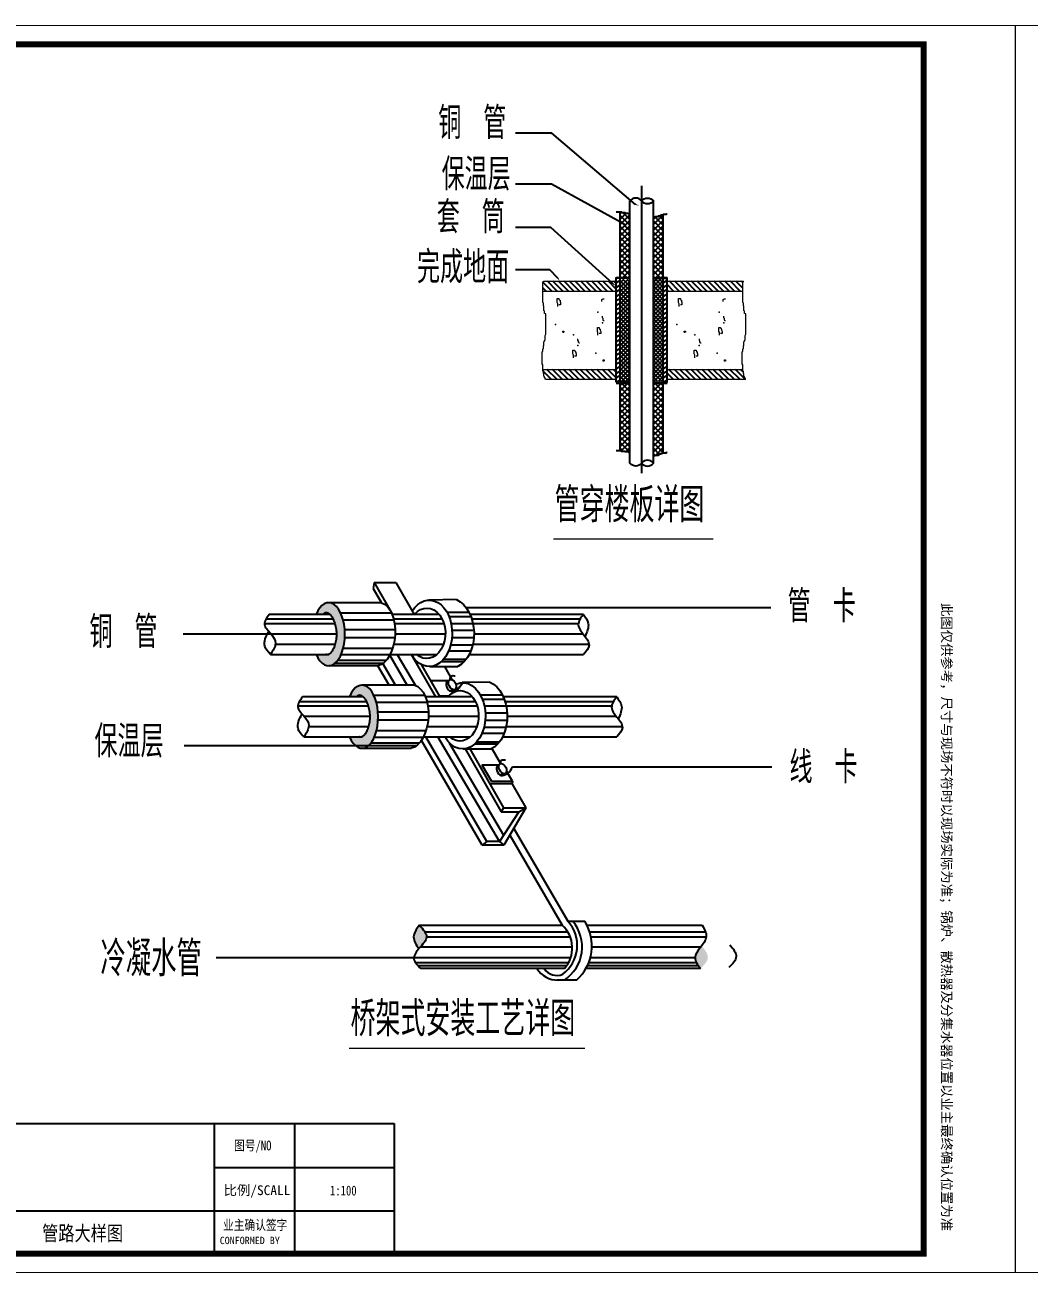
# Model space of a CAD drawing. Header units: millimetres. Extents: x -5096 to 255006, y -2833 to 77941.
# Drawn here: x 148398 to 165306, y 24560 to 45579 of the extents above; entities that cross this region are included whole.
import ezdxf
from ezdxf.enums import TextEntityAlignment as Align

# ---------------------------------------------------------------- set-up
doc = ezdxf.new("R2010")
doc.units = ezdxf.units.MM
for name, color, linetype in [('DUCT', 1, 'Continuous'), ('F-4', 4, 'Continuous'), ('墙体线', 8, 'Continuous'), ('文字', 7, 'Continuous')]:
    doc.layers.add(name, color=color, linetype=linetype)
doc.layers.add('填充', color=7, linetype='Continuous', lineweight=9)
doc.layers.add('建筑', color=7, linetype='Continuous', lineweight=25)
doc.styles.add('-宋体', font='', dxfattribs={"width": 0.8})
doc.styles.add('_TCH_DIM', font='SIMPLEX', dxfattribs={"bigfont": 'GBCBIG'})
doc.styles.add('GS-标注', font='')
doc.styles.get("Standard").update_dxf_attribs({"font": 'txt', "bigfont": 'gbcbig.shx'})
doc.styles.add('宋体', font='simhei.ttf', dxfattribs={"width": 0.8})
doc.styles.get('-宋体').set_extended_font_data('SimSun')
doc.styles.get('GS-标注').set_extended_font_data('SimSun')
doc.dimstyles.new('ISO-25', dxfattribs={"dimtxt": 2.5, "dimasz": 2.5, "dimexe": 1.25, "dimexo": 0.625, "dimtad": 1, "dimtxsty": 'Standard', "dimcen": 2.5, "dimadec": 0, "dimazin": 0, "dimtfac": 1, "dimtmove": 0, "dimatfit": 3, "dimfxl": 0, "dimarcsym": 0})

# ---------------------------------------------------------------- blocks, each defined once
blk = doc.blocks.new('*X106')
at = {"color": 0}
for p, q in [((771.52, 245.43), (774.57, 248.48)), ((771.52, 248.26), (771.74, 248.48)), ((771.52, 242.6), (776.52, 247.6)), ((771.52, 239.78), (776.52, 244.78)), ((771.52, 236.95), (776.52, 241.95)), ((771.52, 234.12), (776.52, 239.12)), ((771.52, 231.29), (776.52, 236.29)), ((771.52, 228.46), (776.52, 233.46)), ((771.52, 225.63), (776.52, 230.63)), ((771.52, 222.8), (776.52, 227.8)), ((771.52, 219.98), (776.52, 224.98)), ((771.52, 217.15), (776.52, 222.15)), ((771.52, 214.32), (776.52, 219.32)), ((771.52, 211.49), (776.52, 216.49)), ((771.52, 208.66), (776.52, 213.66)), ((775.28, 209.59), (776.52, 210.83))]:
    blk.add_line(p, q, dxfattribs=at)
blk = doc.blocks.new('*X107')
at = {"color": 0}
for p, q in [((816.52, 245.18), (819.82, 248.48)), ((816.52, 248.01), (816.99, 248.48)), ((816.52, 242.35), (821.52, 247.35)), ((816.52, 239.52), (821.52, 244.52)), ((816.52, 236.69), (821.52, 241.69)), ((816.52, 233.86), (821.52, 238.86)), ((816.52, 231.03), (821.52, 236.03)), ((816.52, 228.21), (821.52, 233.21)), ((816.52, 225.38), (821.52, 230.38)), ((816.52, 222.55), (821.52, 227.55)), ((816.52, 219.72), (821.52, 224.72)), ((816.52, 216.89), (821.52, 221.89)), ((816.52, 214.06), (821.52, 219.06)), ((816.52, 211.24), (821.52, 216.24)), ((817.99, 209.87), (821.52, 213.41)), ((820.81, 209.87), (821.52, 210.58))]:
    blk.add_line(p, q, dxfattribs=at)
blk = doc.blocks.new('*X108')
at = {"color": 0}
for p, q in [((-2652540, -1734751), (-2652331, -1734541)), ((-2652540, -1734645), (-2652437, -1734541)), ((-2652311, -1734791), (-2652540, -1734562)), ((-2652417, -1734791), (-2652540, -1734668)), ((-2652475, -1734791), (-2652225, -1734541)), ((-2652205, -1734791), (-2652455, -1734541)), ((-2652368, -1734791), (-2652118, -1734541)), ((-2652099, -1734791), (-2652349, -1734541)), ((-2652262, -1734791), (-2652012, -1734541)), ((-2651993, -1734791), (-2652243, -1734541)), ((-2652156, -1734791), (-2651906, -1734541)), ((-2651887, -1734791), (-2652137, -1734541)), ((-2652050, -1734791), (-2651800, -1734541)), ((-2651781, -1734791), (-2652031, -1734541)), ((-2651944, -1734791), (-2651694, -1734541)), ((-2651675, -1734791), (-2651925, -1734541)), ((-2651838, -1734791), (-2651588, -1734541)), ((-2651569, -1734791), (-2651819, -1734541)), ((-2651732, -1734791), (-2651482, -1734541)), ((-2651463, -1734791), (-2651713, -1734541)), ((-2651626, -1734791), (-2651376, -1734541)), ((-2651357, -1734791), (-2651607, -1734541)), ((-2651520, -1734791), (-2651270, -1734541)), ((-2651251, -1734791), (-2651501, -1734541)), ((-2651414, -1734791), (-2651164, -1734541)), ((-2651145, -1734791), (-2651395, -1734541)), ((-2651308, -1734791), (-2651058, -1734541)), ((-2651038, -1734791), (-2651288, -1734541)), ((-2651202, -1734791), (-2650952, -1734541)), ((-2650932, -1734791), (-2651182, -1734541)), ((-2651096, -1734791), (-2650846, -1734541)), ((-2650826, -1734791), (-2651076, -1734541)), ((-2650990, -1734791), (-2650740, -1734541)), ((-2650720, -1734791), (-2650970, -1734541)), ((-2650884, -1734791), (-2650634, -1734541)), ((-2650614, -1734791), (-2650864, -1734541)), ((-2650777, -1734791), (-2650527, -1734541)), ((-2650508, -1734791), (-2650758, -1734541)), ((-2650671, -1734791), (-2650421, -1734541)), ((-2650402, -1734791), (-2650652, -1734541)), ((-2650565, -1734791), (-2650315, -1734541)), ((-2650296, -1734791), (-2650546, -1734541)), ((-2650459, -1734791), (-2650209, -1734541)), ((-2650190, -1734791), (-2650440, -1734541)), ((-2650353, -1734791), (-2650103, -1734541)), ((-2650084, -1734791), (-2650334, -1734541)), ((-2650247, -1734791), (-2649997, -1734541)), ((-2649978, -1734791), (-2650228, -1734541)), ((-2650141, -1734791), (-2649940, -1734590)), ((-2649940, -1734723), (-2650122, -1734541)), ((-2650035, -1734791), (-2649940, -1734696)), ((-2649940, -1734617), (-2650016, -1734541)), ((-2652523, -1734791), (-2652540, -1734774))]:
    blk.add_line(p, q, dxfattribs=at)
blk = doc.blocks.new('*X99')
at = {"color": 0}
for p, q in [((771.06, 248.48), (769.91, 250.48)), ((773.37, 248.48), (772.22, 250.48)), ((775.68, 248.48), (774.53, 250.48)), ((777.99, 248.48), (776.84, 250.48)), ((780.3, 248.48), (779.15, 250.48)), ((782.61, 248.48), (781.46, 250.48)), ((784.92, 248.48), (783.77, 250.48)), ((787.23, 248.48), (786.07, 250.48)), ((789.54, 248.48), (788.38, 250.48)), ((791.85, 248.48), (790.69, 250.48)), ((794.16, 248.48), (793, 250.48)), ((796.47, 248.48), (795.31, 250.48)), ((798.78, 248.48), (797.62, 250.48)), ((801.09, 248.48), (799.93, 250.48)), ((803.4, 248.48), (802.24, 250.48)), ((805.7, 248.48), (804.55, 250.48)), ((808.01, 248.48), (806.86, 250.48)), ((810.32, 248.48), (809.17, 250.48)), ((812.63, 248.48), (811.48, 250.48)), ((814.94, 248.48), (813.79, 250.48)), ((817.25, 248.48), (816.1, 250.48)), ((819.56, 248.48), (818.41, 250.48)), ((821.87, 248.48), (820.72, 250.48)), ((823.52, 249.62), (823.03, 250.48))]:
    blk.add_line(p, q, dxfattribs=at)
blk = doc.blocks.new('*X101')
at = {"color": 0}
for p, q in [((732.62, 254.61), (733.48, 255.48)), ((733.19, 252.35), (736.31, 255.48)), ((734.14, 250.48), (739.14, 255.48)), ((739.47, 250.48), (734.47, 255.48)), ((736.97, 250.48), (741.97, 255.48)), ((742.3, 250.48), (737.3, 255.48)), ((739.8, 250.48), (744.8, 255.48)), ((745.13, 250.48), (740.13, 255.48)), ((742.63, 250.48), (747.63, 255.48)), ((747.96, 250.48), (742.96, 255.48)), ((745.45, 250.48), (750.45, 255.48)), ((750.78, 250.48), (745.78, 255.48)), ((748.28, 250.48), (753.28, 255.48)), ((753.61, 250.48), (748.61, 255.48)), ((751.11, 250.48), (756.11, 255.48)), ((756.44, 250.48), (751.44, 255.48)), ((753.94, 250.48), (758.94, 255.48)), ((759.27, 250.48), (754.27, 255.48)), ((756.77, 250.48), (761.77, 255.48)), ((762.1, 250.48), (757.1, 255.48)), ((759.6, 250.48), (764.6, 255.48)), ((764.93, 250.48), (759.93, 255.48)), ((762.42, 250.48), (767.42, 255.48)), ((767.75, 250.48), (762.75, 255.48)), ((769.52, 251.54), (765.58, 255.48)), ((769.52, 254.37), (768.41, 255.48)), ((736.64, 250.48), (732.85, 254.27)), ((765.25, 250.48), (769.52, 254.75)), ((768.08, 250.48), (769.52, 251.92))]:
    blk.add_line(p, q, dxfattribs=at)
blk = doc.blocks.new('*X98')
at = {"color": 0}
for p, q in [((771.06, 272.48), (769.91, 274.48)), ((773.37, 272.48), (772.22, 274.48)), ((775.68, 272.48), (774.53, 274.48)), ((777.99, 272.48), (776.84, 274.48)), ((780.3, 272.48), (779.15, 274.48)), ((782.61, 272.48), (781.46, 274.48)), ((784.92, 272.48), (783.77, 274.48)), ((787.23, 272.48), (786.07, 274.48)), ((789.54, 272.48), (788.38, 274.48)), ((791.85, 272.48), (790.69, 274.48)), ((794.16, 272.48), (793, 274.48)), ((796.47, 272.48), (795.31, 274.48)), ((798.78, 272.48), (797.62, 274.48)), ((801.09, 272.48), (799.93, 274.48)), ((803.4, 272.48), (802.24, 274.48)), ((805.7, 272.48), (804.55, 274.48)), ((808.01, 272.48), (806.86, 274.48)), ((810.32, 272.48), (809.17, 274.48)), ((812.63, 272.48), (811.48, 274.48)), ((814.94, 272.48), (813.79, 274.48)), ((817.25, 272.48), (816.1, 274.48)), ((819.56, 272.48), (818.41, 274.48)), ((821.87, 272.48), (820.72, 274.48)), ((823.52, 273.62), (823.03, 274.48))]:
    blk.add_line(p, q, dxfattribs=at)
blk = doc.blocks.new('*X104')
at = {"color": 0}
for p, q in [((771.52, 307.66), (775.78, 311.91)), ((771.52, 304.83), (776.52, 309.83)), ((771.52, 302), (776.52, 307)), ((771.6, 310.56), (771.79, 310.75)), ((771.52, 299.17), (776.52, 304.17)), ((771.52, 296.34), (776.52, 301.34)), ((771.52, 293.52), (776.52, 298.52)), ((771.52, 290.69), (776.52, 295.69)), ((771.52, 287.86), (776.52, 292.86)), ((771.52, 285.03), (776.52, 290.03)), ((771.52, 282.2), (776.52, 287.2)), ((771.52, 279.37), (776.52, 284.37)), ((771.52, 276.54), (776.52, 281.54)), ((772.28, 274.48), (776.52, 278.72)), ((775.11, 274.48), (776.52, 275.89))]:
    blk.add_line(p, q, dxfattribs=at)
blk = doc.blocks.new('*X105')
at = {"color": 0}
for p, q in [((816.52, 307.4), (821.03, 311.91)), ((816.52, 310.23), (818.2, 311.91)), ((816.52, 304.57), (821.52, 309.57)), ((816.52, 301.75), (821.52, 306.75)), ((816.52, 298.92), (821.52, 303.92)), ((816.52, 296.09), (821.52, 301.09)), ((816.52, 293.26), (821.52, 298.26)), ((816.52, 290.43), (821.52, 295.43)), ((816.52, 287.6), (821.52, 292.6)), ((816.52, 284.78), (821.52, 289.78)), ((816.52, 281.95), (821.52, 286.95)), ((816.52, 279.12), (821.52, 284.12)), ((816.52, 276.29), (821.52, 281.29)), ((817.54, 274.48), (821.52, 278.46)), ((820.37, 274.48), (821.52, 275.63))]:
    blk.add_line(p, q, dxfattribs=at)
blk = doc.blocks.new('*X100')
at = {"color": 0}
for p, q in [((734.29, 267.6), (739.17, 272.48)), ((736.61, 267.48), (734.61, 269.48)), ((734.89, 271.03), (736.34, 272.48)), ((739.44, 267.48), (734.9, 272.02)), ((737, 267.48), (742, 272.48)), ((742.27, 267.48), (737.27, 272.48)), ((739.83, 267.48), (744.83, 272.48)), ((745.1, 267.48), (740.1, 272.48)), ((742.65, 267.48), (747.65, 272.48)), ((747.93, 267.48), (742.93, 272.48)), ((745.48, 267.48), (750.48, 272.48)), ((750.75, 267.48), (745.75, 272.48)), ((748.31, 267.48), (753.31, 272.48)), ((753.58, 267.48), (748.58, 272.48)), ((751.14, 267.48), (756.14, 272.48)), ((756.41, 267.48), (751.41, 272.48)), ((753.97, 267.48), (758.97, 272.48)), ((759.24, 267.48), (754.24, 272.48)), ((756.8, 267.48), (761.8, 272.48)), ((762.07, 267.48), (757.07, 272.48)), ((759.63, 267.48), (764.63, 272.48)), ((764.9, 267.48), (759.9, 272.48)), ((762.45, 267.48), (767.45, 272.48)), ((767.73, 267.48), (762.73, 272.48)), ((765.28, 267.48), (769.52, 271.72)), ((769.52, 268.51), (765.55, 272.48)), ((768.11, 267.48), (769.52, 268.89)), ((769.52, 271.34), (768.38, 272.48))]:
    blk.add_line(p, q, dxfattribs=at)
blk = doc.blocks.new('*X102')
at = {"color": 0}
for p, q in [((823.52, 269.15), (826.85, 272.48)), ((823.52, 271.98), (824.02, 272.48)), ((827.12, 267.48), (823.52, 271.08)), ((824.29, 267.48), (823.52, 268.25)), ((824.68, 267.48), (829.68, 272.48)), ((829.95, 267.48), (824.95, 272.48)), ((827.51, 267.48), (832.51, 272.48)), ((832.78, 267.48), (827.78, 272.48)), ((830.34, 267.48), (835.34, 272.48)), ((835.61, 267.48), (830.61, 272.48)), ((833.16, 267.48), (838.16, 272.48)), ((838.44, 267.48), (833.44, 272.48)), ((835.99, 267.48), (840.99, 272.48)), ((841.26, 267.48), (836.26, 272.48)), ((838.82, 267.48), (843.82, 272.48)), ((844.09, 267.48), (839.09, 272.48)), ((841.65, 267.48), (846.65, 272.48)), ((846.92, 267.48), (841.92, 272.48)), ((844.48, 267.48), (849.48, 272.48)), ((849.75, 267.48), (844.75, 272.48)), ((847.31, 267.48), (852.31, 272.48)), ((852.58, 267.48), (847.58, 272.48)), ((850.13, 267.48), (855.13, 272.48)), ((855.41, 267.48), (850.41, 272.48)), ((852.96, 267.48), (856.59, 271.11)), ((856.31, 269.4), (853.24, 272.48)), ((855.79, 267.48), (855.99, 267.68)), ((856.59, 271.95), (856.06, 272.48))]:
    blk.add_line(p, q, dxfattribs=at)
blk = doc.blocks.new('*X103')
at = {"color": 0}
for p, q in [((823.52, 252.18), (826.82, 255.48)), ((823.52, 255.01), (823.99, 255.48)), ((824.65, 250.48), (829.65, 255.48)), ((829.98, 250.48), (824.98, 255.48)), ((827.48, 250.48), (832.48, 255.48)), ((832.81, 250.48), (827.81, 255.48)), ((830.31, 250.48), (835.31, 255.48)), ((835.64, 250.48), (830.64, 255.48)), ((833.13, 250.48), (838.13, 255.48)), ((838.47, 250.48), (833.47, 255.48)), ((835.96, 250.48), (840.96, 255.48)), ((841.29, 250.48), (836.29, 255.48)), ((838.79, 250.48), (843.79, 255.48)), ((844.12, 250.48), (839.12, 255.48)), ((841.62, 250.48), (846.62, 255.48)), ((846.95, 250.48), (841.95, 255.48)), ((844.45, 250.48), (849.45, 255.48)), ((849.78, 250.48), (844.78, 255.48)), ((847.28, 250.48), (852.28, 255.48)), ((852.61, 250.48), (847.61, 255.48)), ((855.44, 250.48), (850.44, 255.48)), ((854.55, 254.19), (853.26, 255.48)), ((827.15, 250.48), (823.52, 254.11)), ((824.32, 250.48), (823.52, 251.28)), ((850.11, 250.48), (854.28, 254.65)), ((852.93, 250.48), (854.87, 252.41))]:
    blk.add_line(p, q, dxfattribs=at)

msp = doc.modelspace()

# ---------------------------------------------------------------- hatches: boundary and pattern name
h = msp.add_hatch(color=256)
edge = h.paths.add_edge_path()
edge.add_spline(control_points=[(153512.9, 34979.6), (153514.9, 34980.6), (153516.9, 34981.7), (153522.1, 34984.8), (153525.4, 34987), (153533, 34992.7), (153537.3, 34996.5), (153546.5, 35005.3), (153551.2, 35010.4), (153560.8, 35021.9), (153565.6, 35028.3), (153576.3, 35044.2), (153582.2, 35054), (153593.5, 35075.4), (153598.9, 35087.1), (153609, 35112), (153613.7, 35125.3), (153622.2, 35153.2), (153626, 35167.8), (153632.5, 35198.1), (153635.2, 35213.7), (153639.5, 35245.7), (153641, 35262), (153642.9, 35295), (153643.2, 35311.7), (153642.5, 35345.1), (153641.6, 35361.8), (153638.4, 35394.8), (153636.3, 35411.1), (153630.8, 35443), (153627.5, 35458.7), (153619.8, 35488.9), (153615.4, 35503.6), (153605.8, 35531.5), (153600.5, 35544.8), (153591, 35566), (153586.9, 35574.4), (153578.5, 35590.3), (153574.1, 35597.8), (153565.3, 35611.8), (153560.8, 35618.3), (153551.9, 35630.4), (153547.4, 35636), (153539, 35645.4), (153535.1, 35649.5), (153531.4, 35653.1)], knot_values=[6.8423276, 6.8423276, 6.8423276, 6.8423276, 6.8993307, 6.8993307, 6.9818574, 6.9818574, 7.0802633, 7.0802633, 7.1786693, 7.1786693, 7.2770752, 7.2770752, 7.3982925, 7.3982925, 7.5195098, 7.5195098, 7.6407271, 7.6407271, 7.7619444, 7.7619444, 7.8831617, 7.8831617, 8.004379, 8.004379, 8.1255963, 8.1255963, 8.2468136, 8.2468136, 8.3680309, 8.3680309, 8.4892483, 8.4892483, 8.6104656, 8.6104656, 8.7316829, 8.7316829, 8.816946, 8.816946, 8.9022092, 8.9022092, 8.9874723, 8.9874723, 9.0727354, 9.0727354, 9.1481484, 9.1481484, 9.1481484, 9.1481484], degree=3, periodic=0)
edge.add_spline(control_points=[(153512.9, 34979.6), (153512.1, 34979.2), (153511.2, 34978.8), (153507.8, 34977.3), (153505.4, 34976.4), (153500.9, 34975), (153498.8, 34974.5), (153494.9, 34973.9), (153493, 34973.7), (153489.3, 34973.6), (153487.4, 34973.6), (153483.5, 34974), (153481.4, 34974.4), (153476.9, 34975.4), (153474.5, 34976.2), (153470, 34977.9), (153468.1, 34978.7), (153466, 34979.6)], knot_values=[9.1481484, 9.1481484, 9.1481484, 9.1481484, 9.173672, 9.173672, 9.2561988, 9.2561988, 9.3387255, 9.3387255, 9.4212522, 9.4212522, 9.5037789, 9.5037789, 9.5863057, 9.5863057, 9.6688324, 9.6688324, 9.7256299, 9.7256299, 9.7256299, 9.7256299], degree=3, periodic=0)
edge.add_line((153466, 34979.6), (153301.3, 34979.6))
edge.add_ellipse((153512.1, 35317.5), major_axis=(0, 532), ratio=0.5128509, start_angle=129.41834, end_angle=410.87892)
edge.add_line((153300.4, 35653.1), (153418, 35653.1))
edge.add_spline(control_points=[(153418, 35653.1), (153421.1, 35656.3), (153424.1, 35659.1), (153430.8, 35665), (153434.4, 35667.9), (153441.3, 35672.7), (153444.6, 35674.7), (153450.6, 35678), (153453.4, 35679.2), (153458.5, 35681.2), (153460.9, 35682), (153465.2, 35683), (153467.2, 35683.4), (153471.1, 35683.8), (153473, 35683.8), (153476.9, 35683.7), (153478.9, 35683.5), (153483.2, 35682.7), (153485.6, 35682.2), (153490.7, 35680.6), (153493.4, 35679.5), (153499.5, 35676.7), (153502.8, 35675), (153509.9, 35670.7), (153513.6, 35668.1), (153521.5, 35662.1), (153525.6, 35658.6), (153530.4, 35654.1), (153530.9, 35653.6), (153531.4, 35653.1)], knot_values=[5.744431, 5.744431, 5.744431, 5.744431, 5.8093197, 5.8093197, 5.8945828, 5.8945828, 5.979846, 5.979846, 6.0651091, 6.0651091, 6.1503723, 6.1503723, 6.2356354, 6.2356354, 6.3208986, 6.3208986, 6.4061617, 6.4061617, 6.4914248, 6.4914248, 6.576688, 6.576688, 6.6619511, 6.6619511, 6.7472143, 6.7472143, 6.8324774, 6.8324774, 6.8423276, 6.8423276, 6.8423276, 6.8423276], degree=3, periodic=0)
h = msp.add_hatch(color=256)
edge = h.paths.add_edge_path()
edge.add_ellipse((154073, 33928.5), major_axis=(0, 532), ratio=0.5128509, start_angle=129.41834, end_angle=410.87892)
edge.add_line((153861.3, 34264.2), (153978.9, 34264.2))
edge.add_spline(control_points=[(153978.9, 34264.2), (153982, 34267.4), (153985, 34270.2), (153991.7, 34276.1), (153995.4, 34278.9), (154002.3, 34283.8), (154005.5, 34285.8), (154011.5, 34289.1), (154014.3, 34290.3), (154019.4, 34292.3), (154021.8, 34293), (154026.1, 34294.1), (154028.1, 34294.4), (154032, 34294.8), (154033.9, 34294.9), (154037.8, 34294.8), (154039.8, 34294.6), (154044.1, 34293.8), (154046.5, 34293.3), (154051.6, 34291.7), (154054.4, 34290.6), (154060.4, 34287.8), (154063.7, 34286.1), (154070.8, 34281.8), (154074.5, 34279.2), (154082.4, 34273.2), (154086.5, 34269.7), (154091.3, 34265.2), (154091.8, 34264.7), (154092.3, 34264.2)], knot_values=[5.744431, 5.744431, 5.744431, 5.744431, 5.8093197, 5.8093197, 5.8945828, 5.8945828, 5.979846, 5.979846, 6.0651091, 6.0651091, 6.1503723, 6.1503723, 6.2356354, 6.2356354, 6.3208986, 6.3208986, 6.4061617, 6.4061617, 6.4914248, 6.4914248, 6.576688, 6.576688, 6.6619511, 6.6619511, 6.7472143, 6.7472143, 6.8324774, 6.8324774, 6.8423276, 6.8423276, 6.8423276, 6.8423276], degree=3, periodic=0)
edge.add_spline(control_points=[(154092.3, 34264.2), (154096.1, 34260.6), (154099.9, 34256.5), (154108.3, 34247.1), (154112.8, 34241.5), (154121.7, 34229.4), (154126.2, 34222.9), (154135, 34208.9), (154139.4, 34201.4), (154147.8, 34185.5), (154151.9, 34177.1), (154161.4, 34155.8), (154166.7, 34142.6), (154176.3, 34114.6), (154180.7, 34100), (154188.4, 34069.8), (154191.7, 34054.1), (154197.2, 34022.2), (154199.4, 34005.8), (154202.5, 33972.8), (154203.4, 33956.2), (154204.1, 33922.8), (154203.8, 33906.1), (154201.9, 33873.1), (154200.4, 33856.8), (154196.2, 33824.8), (154193.4, 33809.2), (154186.9, 33778.9), (154183.2, 33764.3), (154174.7, 33736.4), (154170, 33723.1), (154159.8, 33698.2), (154154.4, 33686.5), (154143.1, 33665.1), (154137.3, 33655.3), (154126.5, 33639.4), (154121.7, 33633), (154112.1, 33621.5), (154107.4, 33616.4), (154098.3, 33607.6), (154093.9, 33603.8), (154086.3, 33598.1), (154083, 33595.9), (154077.8, 33592.8), (154075.8, 33591.7), (154073.9, 33590.7)], knot_values=[6.8423276, 6.8423276, 6.8423276, 6.8423276, 6.9177406, 6.9177406, 7.0030037, 7.0030037, 7.0882669, 7.0882669, 7.17353, 7.17353, 7.2587931, 7.2587931, 7.3800104, 7.3800104, 7.5012277, 7.5012277, 7.6224451, 7.6224451, 7.7436624, 7.7436624, 7.8648797, 7.8648797, 7.986097, 7.986097, 8.1073143, 8.1073143, 8.2285316, 8.2285316, 8.3497489, 8.3497489, 8.4709662, 8.4709662, 8.5921835, 8.5921835, 8.7134008, 8.7134008, 8.8118067, 8.8118067, 8.9102127, 8.9102127, 9.0086186, 9.0086186, 9.0911453, 9.0911453, 9.1481484, 9.1481484, 9.1481484, 9.1481484], degree=3, periodic=0)
edge.add_line((154081.3, 33590.7), (154073.9, 33590.7))
edge.add_spline(control_points=[(154073.9, 33590.7), (154073, 33590.3), (154072.2, 33589.9), (154068.7, 33588.4), (154066.3, 33587.5), (154061.8, 33586.1), (154059.7, 33585.6), (154055.8, 33585), (154053.9, 33584.8), (154050.2, 33584.7), (154048.3, 33584.7), (154044.4, 33585.1), (154042.4, 33585.5), (154037.9, 33586.5), (154035.4, 33587.3), (154030.9, 33588.9), (154029, 33589.8), (154026.9, 33590.7)], knot_values=[9.1481484, 9.1481484, 9.1481484, 9.1481484, 9.173672, 9.173672, 9.2561988, 9.2561988, 9.3387255, 9.3387255, 9.4212522, 9.4212522, 9.5037789, 9.5037789, 9.5863057, 9.5863057, 9.6688324, 9.6688324, 9.7256299, 9.7256299, 9.7256299, 9.7256299], degree=3, periodic=0)
edge.add_line((154026.9, 33590.7), (153862.2, 33590.7))
h = msp.add_hatch(color=160)
edge = h.paths.add_edge_path()
edge.add_spline(control_points=[(155030, 30022.9), (155032, 30025.3), (155090.1, 30093.7), (155223.3, 30217.5), (155101.2, 30349.2), (155039.4, 30415.9)], knot_values=[0, 0, 0, 0, 7.990443, 233.6052398, 465.0725572, 465.0725572, 465.0725572, 465.0725572], degree=3, periodic=0)
edge.add_spline(control_points=[(155039.4, 30415.9), (154991.3, 30351), (154895.9, 30221.9), (154985.5, 30088.9), (155030, 30022.9)], knot_values=[0, 0, 0, 0, 218.6569132, 434.5186394, 434.5186394, 434.5186394, 434.5186394], degree=3, periodic=0)
h = msp.add_hatch(color=160)
edge = h.paths.add_edge_path()
edge.add_spline(control_points=[(159775.4, 29688), (159834.9, 29749.1), (159953.9, 29871.6), (159845.4, 30003.6), (159791.1, 30069.8)], knot_values=[0, 0, 0, 0, 222.0256925, 444.8446622, 444.8446622, 444.8446622, 444.8446622], degree=3, periodic=0)
edge.add_spline(control_points=[(159791.1, 30069.8), (159782.6, 30058.8), (159732.7, 29995.7), (159638.7, 29865.5), (159722.1, 29750.5), (159775.4, 29688)], knot_values=[379.7265428, 379.7265428, 379.7265428, 379.7265428, 417.7476111, 598.3477498, 814.1713908, 814.1713908, 814.1713908, 814.1713908], degree=3, periodic=0)

# ---------------------------------------------------------------- linework, layer by layer
at = {"color": 7}
for p, q in [((157268.1, 43758.1), (156658.8, 43758.1)), ((158677.9, 42557.9), (157268.1, 43758.1)), ((157265.5, 42898.3), (156658.8, 42898.3)), ((158486, 42225.6), (157265.5, 42898.3)), ((158420.4, 38413), (158420.4, 42429.2)), ((159146.4, 38372.4), (159146.4, 42388.6)), ((157250.6, 42167.6), (156658.8, 42167.6)), ((158303.1, 41220.8), (157250.6, 42167.6)), ((157233.8, 41457.4), (156658.8, 41457.4)), ((157369.9, 41317), (157233.8, 41457.4))]:
    msp.add_line(p, q, dxfattribs=at)
at = {"color": 8, "lineweight": 0}
for p, q in [((157128.4, 41262.5), (158354.4, 41262.5)), ((159212.4, 41262.5), (160495.7, 41262.5)), ((157119.1, 41097.5), (158354.4, 41097.5)), ((159212.4, 41097.5), (160486.4, 41097.5)), ((157119.1, 39777.5), (158354.4, 39777.5)), ((159212.4, 39777.5), (160486.4, 39777.5)), ((157166.7, 39612.5), (158354.4, 39612.5)), ((159212.4, 39612.5), (160534.1, 39612.5))]:
    msp.add_line(p, q, dxfattribs=at)
at = {"color": 8}
for p, q in [((154279.1, 36188.8), (154263.1, 36089.9)), ((154279.1, 36188.8), (154645.6, 36188.8)), ((154279.1, 36188.8), (154586.3, 35653.1)), ((154645.6, 36188.8), (154954.4, 35653.1)), ((154263.1, 36089.9), (154400.8, 35849.5)), ((154835.9, 34460.6), (154539.8, 34963.1)), ((154665.2, 34979.6), (154972.7, 34456.9)), ((154898.8, 34979.6), (155308.5, 34264.2)), ((154531, 34460.6), (154342.5, 34785.4)), ((154639.2, 34460.6), (154426.8, 34824.8)), ((155070.3, 34809.2), (155382.8, 34264.2)), ((155460.9, 34774.7), (155588.2, 34553.8)), ((155226.5, 34536.7), (155532.2, 34536.7)), ((155372.7, 34281.9), (155535.9, 34281.9)), ((155660.7, 34428.1), (155695.6, 34367.5)), ((156095.3, 31764.1), (155072.5, 33527.2)), ((156175, 31826.5), (155146.4, 33590.7)), ((156388, 31826.5), (155348.5, 33590.7)), ((155543, 33487.3), (156457.5, 31932.5)), ((155809.5, 33389.2), (156417.7, 32326.9)), ((155886.6, 33385.7), (156455.1, 32394.4)), ((156258.4, 33391.3), (156404.1, 33138.5)), ((156088.6, 33121.2), (156380.4, 33121.2)), ((156088.6, 33121.2), (156253.9, 32842.5)), ((156608, 32842.5), (156508.2, 33014.8)), ((156220.3, 32803.8), (156602.8, 32803.8)), ((156253.9, 32842.5), (156608, 32842.5)), ((156597.1, 32803.8), (156833.4, 32393.9)), ((156608, 32842.5), (156602.8, 32803.8)), ((156455.1, 32394.4), (156417.7, 32326.9)), ((156455.1, 32394.4), (156833.4, 32393.9)), ((156833.4, 32393.9), (156464.1, 31764.1)), ((156715.8, 32326.9), (156833.1, 32394.5)), ((156715.8, 32326.9), (156388, 31826.5)), ((156417.7, 32326.9), (156715.8, 32326.9)), ((156175, 31826.5), (156095.3, 31764.1)), ((156464.1, 31764.1), (156095.3, 31764.1)), ((156388, 31826.5), (156175, 31826.5)), ((156388, 31826.5), (156464.1, 31764.1))]:
    msp.add_line(p, q, dxfattribs=at)
for p, q in [((154400.8, 35849.5), (153512.1, 35849.5)), ((155664.3, 35902.2), (155198.6, 35892)), ((153712.4, 35678.6), (154571.7, 35678.6)), ((153754.5, 35561.7), (154607.9, 35561.7)), ((155503.7, 35687), (155875.8, 35687)), ((155538.3, 35615), (155908.1, 35615)), ((154630.3, 35393.7), (153782.1, 35393.7)), ((155573.5, 35499.6), (155941.8, 35499.6)), ((155589.4, 35384.2), (155957.7, 35384.2)), ((153783.6, 35265.4), (154626.3, 35265.4)), ((155567.4, 35141.1), (155938.4, 35141.1)), ((155587.9, 35262.6), (155957, 35262.6)), ((153720.7, 34974.6), (154545.8, 34974.6)), ((154588, 35077.8), (153755.6, 35077.8)), ((155446.6, 34897.7), (155829, 34897.7)), ((155533.5, 35040.1), (155907.2, 35040.1)), ((154342.5, 34785.4), (153512.1, 34785.4)), ((154426.8, 34824.8), (153615.1, 34824.8)), ((154479.2, 34873.8), (153662.6, 34873.8)), ((155215.3, 34774.7), (155686.9, 34774.7)), ((155411.1, 34861), (155798.6, 34861)), ((156225.2, 34513.3), (155759.5, 34503.1)), ((154961.7, 34460.6), (154073, 34460.6)), ((154273.3, 34289.7), (155132.6, 34289.7)), ((156064.6, 34298.1), (156436.7, 34298.1)), ((154315.4, 34172.7), (155168.8, 34172.7)), ((156099.2, 34226.1), (156469, 34226.1)), ((156134.4, 34110.7), (156502.8, 34110.7)), ((155191.2, 34004.7), (154343, 34004.7)), ((154344.5, 33876.5), (155187.2, 33876.5)), ((156148.8, 33873.7), (156517.9, 33873.7)), ((156150.3, 33995.3), (156518.6, 33995.3)), ((155148.9, 33688.9), (154316.6, 33688.9)), ((156094.5, 33651.1), (156468.2, 33651.1)), ((156128.4, 33752.1), (156499.3, 33752.1)), ((154987.8, 33435.9), (154176, 33435.9)), ((155040.1, 33484.9), (154223.6, 33484.9)), ((154281.6, 33585.7), (155106.7, 33585.7)), ((155972, 33472.1), (156359.5, 33472.1)), ((156007.5, 33508.8), (156389.9, 33508.8)), ((154903.4, 33396.5), (154073, 33396.5)), ((155776.2, 33385.7), (156247.8, 33385.7))]:
    msp.add_line(p, q)
at = {"color": 34}
for p, q in [((153589.1, 35569.8), (152455.8, 35569.8)), ((153531.4, 35653.1), (152512, 35653.1)), ((155370.8, 35653.1), (154579, 35653.1)), ((155424.6, 35569.8), (154605.9, 35569.8)), ((157801.3, 35653.1), (155892.3, 35653.1)), ((157744.5, 35569.8), (155923.7, 35569.8)), ((153618.4, 35493), (152432, 35493)), ((153642.9, 35319.2), (152544.7, 35319.2)), ((155454.5, 35493), (154621.2, 35493)), ((155477.2, 35319.2), (154630.1, 35319.2)), ((157716.4, 35493), (155946.1, 35493)), ((157799.6, 35319.2), (155958.3, 35319.2)), ((153619.9, 35145.7), (152614.4, 35145.7)), ((155445.4, 35145.7), (154606.7, 35145.7)), ((157896.5, 35145.7), (155939.5, 35145.7)), ((152531.7, 34979.6), (153512.9, 34979.6)), ((154548.3, 34979.6), (155338.5, 34979.6)), ((155880.1, 34979.6), (157806, 34979.6)), ((154092.3, 34264.2), (153072.9, 34264.2)), ((155931.7, 34264.2), (155139.9, 34264.2)), ((158362.2, 34264.2), (156453.2, 34264.2)), ((154179.3, 34104), (152992.9, 34104)), ((154150, 34180.8), (153016.8, 34180.8)), ((155985.5, 34180.8), (155166.8, 34180.8)), ((156015.5, 34104), (155182.1, 34104)), ((158305.4, 34180.8), (156484.6, 34180.8)), ((158277.3, 34104), (156507, 34104)), ((154203.9, 33930.3), (153105.6, 33930.3)), ((156038.2, 33930.3), (155191, 33930.3)), ((158360.5, 33930.3), (156519.2, 33930.3)), ((154180.8, 33756.8), (153175.3, 33756.8)), ((156006.3, 33756.8), (155167.7, 33756.8)), ((158457.4, 33756.8), (156500.4, 33756.8)), ((153092.6, 33590.7), (154073.9, 33590.7)), ((155109.2, 33590.7), (155899.4, 33590.7)), ((156441, 33590.7), (158366.9, 33590.7))]:
    msp.add_line(p, q, dxfattribs=at)
at = {"color": 1}
for p, q in [((155530.1, 34507.2), (155492.9, 34491.5)), ((155547.4, 34548.7), (155502, 34512.9)), ((155589.8, 34393.3), (155562.1, 34359)), ((155636.6, 34387.4), (155590.4, 34356)), ((156377.4, 33091.3), (156340.3, 33075.6)), ((156394.7, 33132.9), (156349.4, 33097)), ((156437.1, 32977.4), (156409.4, 32943.1)), ((156483.9, 32971.5), (156437.7, 32940.1))]:
    msp.add_line(p, q, dxfattribs=at)
at = {"color": 140}
for p, q in [((156630, 32046.9), (157539.7, 30483.3)), ((156563.6, 31933.8), (157444, 30418.2)), ((157539.7, 30483.3), (157824.1, 30483.3)), ((157683.7, 29494), (157352, 29494))]:
    msp.add_line(p, q, dxfattribs=at)
at = {"color": 160}
for p, q in [((155039.4, 30415.9), (157446.5, 30415.9)), ((155129.6, 30307.8), (157536.6, 30307.8)), ((157862.9, 30415.9), (159803.4, 30415.9)), ((157908, 30307.8), (159856, 30307.8)), ((157581.9, 30216), (155159.9, 30216)), ((159869.2, 30216), (157932, 30216)), ((157586.3, 29865.9), (154947.8, 29865.9)), ((155055.6, 30052.3), (157614.5, 30052.3)), ((159681.1, 29865.9), (157918.5, 29865.9)), ((157946, 30052.3), (159777.4, 30052.3)), ((154970.5, 29791), (157553.5, 29791)), ((157519.6, 29736.3), (155013.8, 29736.3)), ((157480.7, 29688), (155061.8, 29688)), ((159775.4, 29688), (157843.9, 29688)), ((159736.5, 29736.3), (157869.5, 29736.3)), ((157893.5, 29791), (159701.8, 29791))]:
    msp.add_line(p, q, dxfattribs=at)
at = {"color": 0, "const_width": 100}
msp.add_lwpolyline([(163531.5, 45251.3), (163531.5, 24887.5), (135876.1, 24887.5), (135876.1, 45251.3), (163531.5, 45251.3)], dxfattribs=at)
at = {"color": 7}
for points in [[(158354.4, 42429.2), (158420.4, 42429.2)], [(158420.4, 42429.2), (158435.5, 42429.2), (158435.5, 42419.9), (158501.8, 42419.9), (158501.8, 42410.6), (158550.6, 42410.6), (158559.8, 42400.1), (158585.4, 42400.1)], [(158981.4, 42343.2), (159008.3, 42343.2), (159017.6, 42352.5), (159065.3, 42352.5), (159065.3, 42362.9), (159083.9, 42362.9), (159094.3, 42372.2), (159112.9, 42372.2), (159112.9, 42381.5), (159131.5, 42381.5), (159146.4, 42388.6)], [(159146.4, 42388.6), (159151.2, 42390.8), (159198.9, 42390.8), (159208.2, 42400.1), (159212.4, 42400.1)], [(158354.4, 38413), (158420.4, 38413)], [(158420.4, 38413), (158435.5, 38413), (158435.5, 38403.7), (158501.8, 38403.7), (158501.8, 38394.4), (158550.6, 38394.4), (158559.8, 38384), (158585.4, 38384)], [(158981.4, 38327), (159008.3, 38327), (159017.6, 38336.3), (159065.3, 38336.3), (159065.3, 38346.8), (159083.9, 38346.8), (159094.3, 38356.1), (159112.9, 38356.1), (159112.9, 38365.4), (159131.5, 38365.4), (159146.4, 38372.4)], [(159146.4, 38372.4), (159151.2, 38374.7), (159198.9, 38374.7), (159208.2, 38384), (159212.4, 38384)]]:
    msp.add_lwpolyline(points, dxfattribs=at)
at = {"color": 8, "lineweight": 0}
for points in [[(157119.1, 41097.5), (157119.1, 41255.7), (157128.4, 41255.7), (157128.4, 41262.5)], [(160486.4, 41097.5), (160486.4, 41255.7), (160495.7, 41255.7), (160495.7, 41262.5)], [(157119.1, 39777.5), (157119.1, 39862.6), (157109.8, 39862.6), (157109.8, 40072.9), (157119.1, 40082.2), (157119.1, 40120.5), (157128.4, 40129.8), (157128.4, 40168.1), (157137.7, 40187.9), (157137.7, 40244.8), (157148.2, 40254.1), (157148.2, 40263.4), (157157.5, 40272.7), (157157.5, 40349.4), (157166.7, 40369.1), (157166.7, 40711.9), (157148.2, 40721.2), (157148.2, 40759.5), (157137.7, 40768.8), (157137.7, 40836.2), (157128.4, 40854.8), (157128.4, 40893.1), (157119.1, 40902.4), (157119.1, 41097.5)], [(160486.4, 39777.5), (160486.4, 39862.6), (160477.1, 39862.6), (160477.1, 40072.9), (160486.4, 40082.2), (160486.4, 40120.5), (160495.7, 40129.8), (160495.7, 40168.1), (160505, 40187.9), (160505, 40244.8), (160515.5, 40254.1), (160515.5, 40263.4), (160524.8, 40272.7), (160524.8, 40349.4), (160534.1, 40369.1), (160534.1, 40711.9), (160515.5, 40721.2), (160515.5, 40759.5), (160505, 40768.8), (160505, 40836.2), (160495.7, 40854.8), (160495.7, 40893.1), (160486.4, 40902.4), (160486.4, 41097.5)], [(157371, 40838.5), (157371, 40885), (157360.5, 40904.8), (157360.5, 40969.8), (157389.6, 40969.8), (157389.6, 40960.5), (157398.9, 40951.2), (157398.9, 40941.9), (157408.2, 40941.9), (157408.2, 40923.3), (157417.5, 40904.8), (157417.5, 40866.4), (157389.6, 40866.4)], [(158112, 40919.3), (158112, 40957.6), (158131.8, 40966.9), (158150.4, 40966.9)], [(159415.3, 40838.5), (159415.3, 40885), (159404.9, 40904.8), (159404.9, 40969.8), (159433.9, 40969.8), (159433.9, 40960.5), (159443.2, 40951.2), (159443.2, 40941.9), (159452.5, 40941.9), (159452.5, 40923.3), (159461.8, 40904.8), (159461.8, 40866.4), (159433.9, 40866.4)], [(160156.4, 40919.3), (160156.4, 40957.6), (160176.1, 40966.9), (160194.7, 40966.9)], [(158150.4, 40598.6), (158141.1, 40598.6), (158141.1, 40607.9), (158131.8, 40607.9), (158131.8, 40637), (158122.5, 40646.3), (158122.5, 40674.1)], [(160194.7, 40598.6), (160185.4, 40598.6), (160185.4, 40607.9), (160176.1, 40607.9), (160176.1, 40637), (160166.8, 40646.3), (160166.8, 40674.1)], [(157465.1, 40394.7), (157465.1, 40404), (157455.8, 40404), (157455.8, 40423.7), (157474.4, 40423.7), (157474.4, 40404)], [(158047, 40352.3), (158047, 40398.8), (158036.5, 40418.5), (158036.5, 40483.6), (158065.5, 40483.6), (158065.5, 40474.3), (158074.8, 40465), (158074.8, 40455.7), (158084.1, 40455.7), (158084.1, 40437.1), (158093.4, 40418.5), (158093.4, 40380.2), (158065.5, 40380.2)], [(159509.5, 40394.7), (159509.5, 40404), (159500.2, 40404), (159500.2, 40423.7), (159518.8, 40423.7), (159518.8, 40404)], [(160091.3, 40352.3), (160091.3, 40398.8), (160080.8, 40418.5), (160080.8, 40483.6), (160109.9, 40483.6), (160109.9, 40474.3), (160119.2, 40465), (160119.2, 40455.7), (160128.5, 40455.7), (160128.5, 40437.1), (160137.8, 40418.5), (160137.8, 40380.2), (160109.9, 40380.2)], [(157738.2, 40219.5), (157728.9, 40219.5), (157728.9, 40228.8), (157719.6, 40228.8), (157719.6, 40257.9), (157710.3, 40267.2), (157710.3, 40295)], [(159782.5, 40219.5), (159773.2, 40219.5), (159773.2, 40228.8), (159763.9, 40228.8), (159763.9, 40257.9), (159754.7, 40267.2), (159754.7, 40295)], [(157634.8, 39973.2), (157634.8, 40019.7), (157624.3, 40039.4), (157624.3, 40104.5), (157653.4, 40104.5), (157653.4, 40095.2), (157662.7, 40085.9), (157662.7, 40076.6), (157672, 40076.6), (157672, 40058), (157681.3, 40039.4), (157681.3, 40001.1), (157653.4, 40001.1)], [(158141.1, 39908.5), (158141.1, 39917.8), (158131.8, 39917.8), (158131.8, 39937.5), (158150.4, 39937.5), (158150.4, 39917.8)], [(159679.1, 39973.2), (159679.1, 40019.7), (159668.7, 40039.4), (159668.7, 40104.5), (159697.7, 40104.5), (159697.7, 40095.2), (159707, 40085.9), (159707, 40076.6), (159716.3, 40076.6), (159716.3, 40058), (159725.6, 40039.4), (159725.6, 40001.1), (159697.7, 40001.1)], [(160185.4, 39908.5), (160185.4, 39917.8), (160176.1, 39917.8), (160176.1, 39937.5), (160194.7, 39937.5), (160194.7, 39917.8)], [(157166.7, 39612.5), (157166.7, 39615.1), (157157.5, 39615.1), (157157.5, 39633.7), (157148.2, 39633.7), (157148.2, 39653.4), (157137.7, 39662.7), (157137.7, 39710.3), (157128.4, 39710.3), (157128.4, 39739.4), (157119.1, 39748.7), (157119.1, 39777.5)], [(160534.1, 39612.5), (160534.1, 39615.1), (160524.8, 39615.1), (160524.8, 39633.7), (160515.5, 39633.7), (160515.5, 39653.4), (160505, 39662.7), (160505, 39710.3), (160495.7, 39710.3), (160495.7, 39739.4), (160486.4, 39748.7), (160486.4, 39777.5)]]:
    msp.add_lwpolyline(points, dxfattribs=at)
at = {"color": 140}
for centre, radius, start, end in [((157098.3, 30076.1), 600.5, 306.26988, 42.69461), ((157106.1, 30052.8), 674.2, 304.02299, 39.67309), ((157184.2, 30069.5), 762, 310.95814, 32.88658), ((157099.1, 30034.8), 515.7, 317.73477, 48.02237), ((157364.6, 29896.9), 403, 211.21661, 271.79335), ((157355, 29822.6), 250.9, 212.45808, 293.13621)]:
    msp.add_arc(centre, radius, start, end, dxfattribs=at)
for centre in [(153512.1, 35317.5), (154073, 33928.5)]:
    msp.add_ellipse(centre, major_axis=(0, 532), ratio=0.5128509, start_param=2.2587762, end_param=7.17119)
at = {"extrusion": (0, 0, -1)}
for centre, major_axis, ratio, start_param, end_param in [((154329.8, 35319.2), (32.6, 537.1), 0.5573245, 0.1293411, 2.9906477), ((155204.5, 35333.3), (0, 558.8), 0.6917118, 5.4575235, 10.3104064), ((155165, 35333.3), (0, -425.2), 0.7348479, 2.4223989, 6.8718484), ((155543.5, 35335.5), (-10.8, 594.6), 0.6994249, 0.3204853, 2.8155227), ((155765.4, 33944.3), (0, 558.8), 0.6917118, 5.9896749, 10.3104064), ((156104.4, 33946.6), (-10.8, 594.6), 0.6994249, 0.3204853, 2.8155227), ((154890.7, 33930.3), (32.6, 537.1), 0.5573245, 0.1293411, 2.9906477), ((155725.9, 33944.3), (0, -425.2), 0.7348479, 2.4223989, 6.8718484)]:
    msp.add_ellipse(centre, major_axis=major_axis, ratio=ratio, start_param=start_param, end_param=end_param, dxfattribs=at)
at = {"color": 1}
for centre, start_param, end_param in [((155556.8, 34441.6), 0.3060755, 2.9957385), ((155595.6, 34470.4), -3.141592653589793, 3.141592653589793), ((156404.1, 33025.7), 0.3060755, 2.9957385), ((156442.9, 33054.5), -3.141592653589793, 3.141592653589793)]:
    msp.add_ellipse(centre, major_axis=(-41.4, 82.8), ratio=0.6150791, start_param=start_param, end_param=end_param, dxfattribs=at)
at = {"color": 34}
for points in [[(152512, 35653.1), (152432.6, 35483.2), (152535.5, 35330.4), (152615.5, 35164.4), (152531.7, 34979.6)], [(157801.3, 35653.1), (157715.8, 35476), (157804.5, 35313), (157896.5, 35136.7), (157806, 34979.6)], [(157801.3, 35653.1), (157882.9, 35498.4), (157828.8, 35284.1)], [(152531.7, 34979.6), (152434.6, 35118.9), (152503.2, 35367.2)], [(153072.9, 34264.2), (152993.5, 34094.3), (153096.4, 33941.4), (153176.4, 33775.5), (153092.6, 33590.7)], [(158362.2, 34264.2), (158276.7, 34087.1), (158365.4, 33924.1), (158457.4, 33747.8), (158366.9, 33590.7)], [(158362.2, 34264.2), (158443.8, 34109.4), (158389.7, 33895.2)], [(153092.6, 33590.7), (152995.5, 33730), (153064.1, 33978.3)]]:
    msp.add_spline(points, degree=3, dxfattribs=at)
for points in [[(153418, 35653.1), (153421.1, 35656.3), (153424.1, 35659.1), (153430.8, 35665), (153434.4, 35667.9), (153441.3, 35672.7), (153444.6, 35674.7), (153450.6, 35678), (153453.4, 35679.2), (153458.5, 35681.2), (153460.9, 35682), (153465.2, 35683), (153467.2, 35683.4), (153471.1, 35683.8), (153473, 35683.8), (153476.9, 35683.7), (153478.9, 35683.5), (153483.2, 35682.7), (153485.6, 35682.2), (153490.7, 35680.6), (153493.4, 35679.5), (153499.5, 35676.7), (153502.8, 35675), (153509.9, 35670.7), (153513.6, 35668.1), (153521.5, 35662.1), (153525.6, 35658.6), (153534.1, 35650.5), (153538.5, 35646), (153547.4, 35636), (153551.9, 35630.4), (153560.8, 35618.3), (153565.3, 35611.8), (153574.1, 35597.8), (153578.5, 35590.3), (153586.9, 35574.4), (153591, 35566), (153600.5, 35544.8), (153605.8, 35531.5), (153615.4, 35503.6), (153619.8, 35488.9), (153627.5, 35458.7), (153630.8, 35443), (153636.3, 35411.1), (153638.4, 35394.8), (153641.6, 35361.8), (153642.5, 35345.1), (153643.2, 35311.7), (153642.9, 35295), (153641, 35262), (153639.5, 35245.7), (153635.2, 35213.7), (153632.5, 35198.1), (153626, 35167.8), (153622.2, 35153.2), (153613.7, 35125.3), (153609, 35112), (153598.9, 35087.1), (153593.5, 35075.4), (153582.2, 35054), (153576.3, 35044.2), (153565.6, 35028.3), (153560.8, 35021.9), (153551.2, 35010.4), (153546.5, 35005.3), (153537.3, 34996.5), (153533, 34992.7), (153525.4, 34987), (153522.1, 34984.8), (153515.9, 34981.1), (153513.1, 34979.6), (153507.8, 34977.3), (153505.4, 34976.4), (153500.9, 34975), (153498.8, 34974.5), (153494.9, 34973.9), (153493, 34973.7), (153489.3, 34973.6), (153487.4, 34973.6), (153483.5, 34974), (153481.4, 34974.4), (153476.9, 34975.4), (153474.5, 34976.2), (153470, 34977.9), (153468.1, 34978.7), (153466, 34979.6)], [(153978.9, 34264.2), (153982, 34267.4), (153985, 34270.2), (153991.7, 34276.1), (153995.4, 34278.9), (154002.3, 34283.8), (154005.5, 34285.8), (154011.5, 34289.1), (154014.3, 34290.3), (154019.4, 34292.3), (154021.8, 34293), (154026.1, 34294.1), (154028.1, 34294.4), (154032, 34294.8), (154033.9, 34294.9), (154037.8, 34294.8), (154039.8, 34294.6), (154044.1, 34293.8), (154046.5, 34293.3), (154051.6, 34291.7), (154054.4, 34290.6), (154060.4, 34287.8), (154063.7, 34286.1), (154070.8, 34281.8), (154074.5, 34279.2), (154082.4, 34273.2), (154086.5, 34269.7), (154095, 34261.6), (154099.4, 34257.1), (154108.3, 34247.1), (154112.8, 34241.5), (154121.7, 34229.4), (154126.2, 34222.9), (154135, 34208.9), (154139.4, 34201.4), (154147.8, 34185.5), (154151.9, 34177.1), (154161.4, 34155.8), (154166.7, 34142.6), (154176.3, 34114.6), (154180.7, 34100), (154188.4, 34069.8), (154191.7, 34054.1), (154197.2, 34022.2), (154199.4, 34005.8), (154202.5, 33972.8), (154203.4, 33956.2), (154204.1, 33922.8), (154203.8, 33906.1), (154201.9, 33873.1), (154200.4, 33856.8), (154196.2, 33824.8), (154193.4, 33809.2), (154186.9, 33778.9), (154183.2, 33764.3), (154174.7, 33736.4), (154170, 33723.1), (154159.8, 33698.2), (154154.4, 33686.5), (154143.1, 33665.1), (154137.3, 33655.3), (154126.5, 33639.4), (154121.7, 33633), (154112.1, 33621.5), (154107.4, 33616.4), (154098.3, 33607.6), (154093.9, 33603.8), (154086.3, 33598.1), (154083, 33595.9), (154076.8, 33592.2), (154074, 33590.7), (154068.7, 33588.4), (154066.3, 33587.5), (154061.8, 33586.1), (154059.7, 33585.6), (154055.8, 33585), (154053.9, 33584.8), (154050.2, 33584.7), (154048.3, 33584.7), (154044.4, 33585.1), (154042.4, 33585.5), (154037.9, 33586.5), (154035.4, 33587.3), (154030.9, 33588.9), (154029, 33589.8), (154026.9, 33590.7)]]:
    msp.add_open_spline(points, degree=3, knots=[5.744431, 5.744431, 5.744431, 5.744431, 5.8093197, 5.8093197, 5.8945828, 5.8945828, 5.979846, 5.979846, 6.0651091, 6.0651091, 6.1503723, 6.1503723, 6.2356354, 6.2356354, 6.3208986, 6.3208986, 6.4061617, 6.4061617, 6.4914248, 6.4914248, 6.576688, 6.576688, 6.6619511, 6.6619511, 6.7472143, 6.7472143, 6.8324774, 6.8324774, 6.9177406, 6.9177406, 7.0030037, 7.0030037, 7.0882669, 7.0882669, 7.17353, 7.17353, 7.2587931, 7.2587931, 7.3800104, 7.3800104, 7.5012277, 7.5012277, 7.6224451, 7.6224451, 7.7436624, 7.7436624, 7.8648797, 7.8648797, 7.986097, 7.986097, 8.1073143, 8.1073143, 8.2285316, 8.2285316, 8.3497489, 8.3497489, 8.4709662, 8.4709662, 8.5921835, 8.5921835, 8.7134008, 8.7134008, 8.8118067, 8.8118067, 8.9102127, 8.9102127, 9.0086186, 9.0086186, 9.0911453, 9.0911453, 9.173672, 9.173672, 9.2561988, 9.2561988, 9.3387255, 9.3387255, 9.4212522, 9.4212522, 9.5037789, 9.5037789, 9.5863057, 9.5863057, 9.6688324, 9.6688324, 9.7256299, 9.7256299, 9.7256299, 9.7256299])
at = {"color": 1}
for points in [[(155556.8, 34554.4), (155574.8, 34612.6), (155643.2, 34617.7)], [(155590.4, 34356), (155684.2, 34393.9), (155762.9, 34499.8)], [(156404.1, 33138.5), (156422.1, 33196.7), (156490.5, 33201.8)], [(156437.7, 32940.1), (156531.5, 32978), (156610.2, 33083.9)]]:
    msp.add_spline(points, degree=3, dxfattribs=at)
at = {"color": 160}
for points in [[(155039.4, 30415.9), (154942.2, 30220.1), (155030, 30022.9)], [(155039.4, 30415.9), (155160, 30218.4), (155036, 30029.9), (154948.1, 29851.8), (155061.8, 29688)], [(160268.4, 30086.2), (160374.4, 29890.2), (160252.8, 29704.4)]]:
    msp.add_spline(points, degree=3, dxfattribs=at)
msp.add_open_spline([(159803.4, 30415.9), (159839.4, 30350.2), (159913, 30215.7), (159770.6, 30048.4), (159638.7, 29865.5), (159722.1, 29750.5), (159775.4, 29688)], degree=3, knots=[0, 0, 0, 0, 204.1095777, 417.7476111, 598.3477498, 814.1713908, 814.1713908, 814.1713908, 814.1713908], dxfattribs=at)
at = {"color": 8, "lineweight": 0}
for p in [(158045.9, 40741), (160090.2, 40741), (157332.2, 40537.1), (157633.7, 40361.9), (158121.3, 40560), (159376.6, 40537.1), (159678.1, 40361.9), (160165.7, 40560), (157709.2, 40180.9), (159753.5, 40180.9), (158008.2, 40050.9), (160052.5, 40050.9)]:
    msp.add_point(p, dxfattribs=at)
at = {"color": 7}
for points in [[(158681.6, 42568.3), (158674.3, 42547.5), (158740.2, 42536)], [(158490.4, 42235.6), (158481.5, 42215.5), (158546.2, 42198.7)], [(157379, 41323.2), (157360.8, 41310.8), (157407.2, 41262.5)], [(158310, 41229.4), (158296.2, 41212.3), (158354.4, 41179.3)]]:
    msp.add_solid(points, dxfattribs=at)
at = {"layer": 'DUCT', "color": 34}
for p, q in [((158783.4, 38031.4), (158783.4, 42872)), ((158585.4, 38199.8), (158585.4, 42614.9)), ((158981.4, 38199.8), (158981.4, 42614.9))]:
    msp.add_line(p, q, dxfattribs=at)
for points in [[(158783.4, 42614.9, -0.5013528), (158981.4, 42614.9, -0.5013528), (158783.4, 42614.9, 0.5013528), (158585.4, 42614.9, 0.5013528)], [(158783.4, 38199.8, 0.5013528), (158981.4, 38199.8, 0.5013528), (158783.4, 38199.8, -0.5013528), (158585.4, 38199.8, -0.5013528)]]:
    msp.add_lwpolyline(points, format="xyb", dxfattribs=at)
at = {"layer": 'F-4', "color": 5}
for p, q in [((158354.4, 41097.5), (158354.4, 41328.5)), ((158354.4, 41328.5), (158585.4, 41328.5)), ((158981.4, 41328.5), (159212.4, 41328.5)), ((159212.4, 41097.5), (159212.4, 41328.5)), ((158354.4, 39777.5), (158354.4, 41097.5)), ((159212.4, 39777.5), (159212.4, 41097.5)), ((158354.4, 39563), (158354.4, 39777.5)), ((159212.4, 39563), (159212.4, 39777.5)), ((158354.4, 39546.5), (158585.4, 39546.5)), ((158981.4, 39546.5), (159212.4, 39546.5))]:
    msp.add_line(p, q, dxfattribs=at)
for points in [[(158585.4, 41312), (158354.4, 41312)], [(158981.4, 41312), (159212.4, 41312)], [(158585.4, 39563), (158354.4, 39563)], [(158354.4, 39546.5), (158354.4, 39546.5)], [(158981.4, 39563), (159215.5, 39563)]]:
    msp.add_lwpolyline(points, dxfattribs=at)
at = {"layer": '填充', "color": 0, "const_width": 19.1}
for points in [[(135376.1, 45569.4), (165076.1, 45569.4), (165076.1, 24569.4), (135376.1, 24569.4)], [(165076.1, 45569.4), (194776.1, 45569.4), (194776.1, 24569.4), (165076.1, 24569.4)]]:
    msp.add_lwpolyline(points, close=True, dxfattribs=at)
at = {"layer": '墙体线', "color": 8}
for p, q in [((135876.1, 27076.3), (154617, 27076.3)), ((151583.9, 27076.3), (151583.9, 24869.3)), ((152937.5, 27076.3), (152937.5, 24900.6)), ((154617, 27076.3), (154617, 24876.3)), ((151583.9, 26335), (154617, 26335)), ((146344.8, 25606.3), (154617, 25606.3))]:
    msp.add_line(p, q, dxfattribs=at)
at = {"layer": '建筑', "lineweight": 0}
for points in [[(157295.4, 36922.9), (159984.3, 36922.9)], [(153855.2, 28348.4), (157823.1, 28348.4)]]:
    msp.add_lwpolyline(points, dxfattribs=at)

# ---------------------------------------------------------------- block references
at = {"color": 7, "xscale": 33, "yscale": 33, "zscale": 33, "rotation": 90}
for name in ['*X102', '*X103', '*X100', '*X101']:
    msp.add_blockref(name, (167412.3, 14152.4), dxfattribs=at)
at = {"color": 8, "lineweight": 0, "xscale": 33, "yscale": 33, "zscale": 33, "rotation": 90}
for name in ['*X105', '*X107', '*X104', '*X106']:
    msp.add_blockref(name, (167412.3, 14152.4), dxfattribs=at)
at = {"layer": 'F-4', "color": 5}
for name, p, xscale, yscale, zscale, rotation in [('*X98', (167412.3, 14152.4), 33, 33, 33, 90), ('*X108', (1303382.7, 1790255.5), -0.6599999999743886, 0.6599999999743886, 0.6600000000000001, 270), ('*X108', (-985815.8, 1790255.5), 0.6599999999743886, 0.6599999999743886, 0.6600000000000001, 90), ('*X99', (167412.3, 14152.4), 33, 33, 33, 90)]:
    msp.add_blockref(name, p, dxfattribs=dict(at, xscale=xscale, yscale=yscale, zscale=zscale, rotation=rotation))

# ---------------------------------------------------------------- texts
at = {"color": 0, "linetype": 'ByBlock', "ltscale": 10, "style": 'GS-标注', "width": 0.8}
msp.add_text('管路大样图', height=250, dxfattribs=at).set_placement((148686.8, 25105.2))
at = {"color": 0, "ltscale": 10, "char_height": 165, "attachment_point": 1, "style": '宋体'}
for s, insert in [('{\\fSimSun|b0|i0|c134|p2; 图号/NO }', (151829.9, 26789.9)), ('{\\fSimSun|b0|i0|c134|p2;\\W1;比例/SCALL}', (151743, 26037.2)), ('{\\fSimSun|b0|i0|c134|p2;1:100}', (153533.9, 26031.9))]:
    msp.add_mtext(s, dxfattribs=dict(at, insert=insert))
at = {"color": 0, "style": '-宋体'}
for s, insert, char_height, width, attachment_point in [('{\\fSimSun|b0|i0|c134|p2;业主确认签字}', (152274.4, 25360.2), 165.471, 1583.895, 5), ('{\\fSimSun|b0|i0|c134|p2;\\W1;CONFORMED BY}', (151677, 25170.6), 124, 1853.924, 1)]:
    msp.add_mtext(s, dxfattribs=dict(at, insert=insert, char_height=char_height, width=width, attachment_point=attachment_point))
at = {"layer": '填充', "color": 0, "insert": (164002.2, 35844.3), "char_height": 165, "width": 12285.642, "attachment_point": 1, "rotation": 270, "style": '-宋体'}
msp.add_mtext('{\\fSimSun|b0|i0|c134|p2;\\W1;此图仅供参考，尺寸与现场不符时以现场实际为准；锅炉、散热器及分集水器位置以业主最终确认位置为准}', dxfattribs=at)
at = {"layer": '文字', "style": '_TCH_DIM'}
for s, height, p in [('铜 管', 538.85, (155357.5, 43658.6)), ('保温层', 538.85, (155414, 42793.3)), ('套 筒', 538.85, (155332.7, 42069.9)), ('完成地面', 538.85, (154999.8, 41229.1)), ('管穿楼板详图', 583.76, (157316.5, 37203.1)), ('管 卡', 538.85, (161241.2, 35518.4)), ('铜 管', 538.85, (149484.7, 35086.3)), ('保温层', 538.85, (149568.8, 33244.6)), ('线 卡', 538.85, (161272.2, 32807.8)), ('桥架式安装工艺详图', 583.76, (153880.5, 28549.2))]:
    msp.add_text(s, height=height, dxfattribs=at).set_placement(p)
msp.add_text('冷凝水管', height=592.74, dxfattribs=at).set_placement((150522, 29557.8), align=Align.CENTER)

# ---------------------------------------------------------------- leaders
for points in [[(155826.1, 35766.5), (160958.2, 35766.5)], [(152544.7, 35319.2), (151059, 35319.2)], [(154176, 33435.9), (151077.2, 33435.9)], [(156610.2, 33083.9), (160976.4, 33083.9)], [(154947.8, 29865.9), (151614.9, 29865.9)]]:
    msp.add_leader(points, dimstyle='ISO-25', override={"dimgap": 100, "dimtad": 0, "dimfxl": 2.5, "dimarcsym": 1})

doc.saveas('drawing.dxf')
